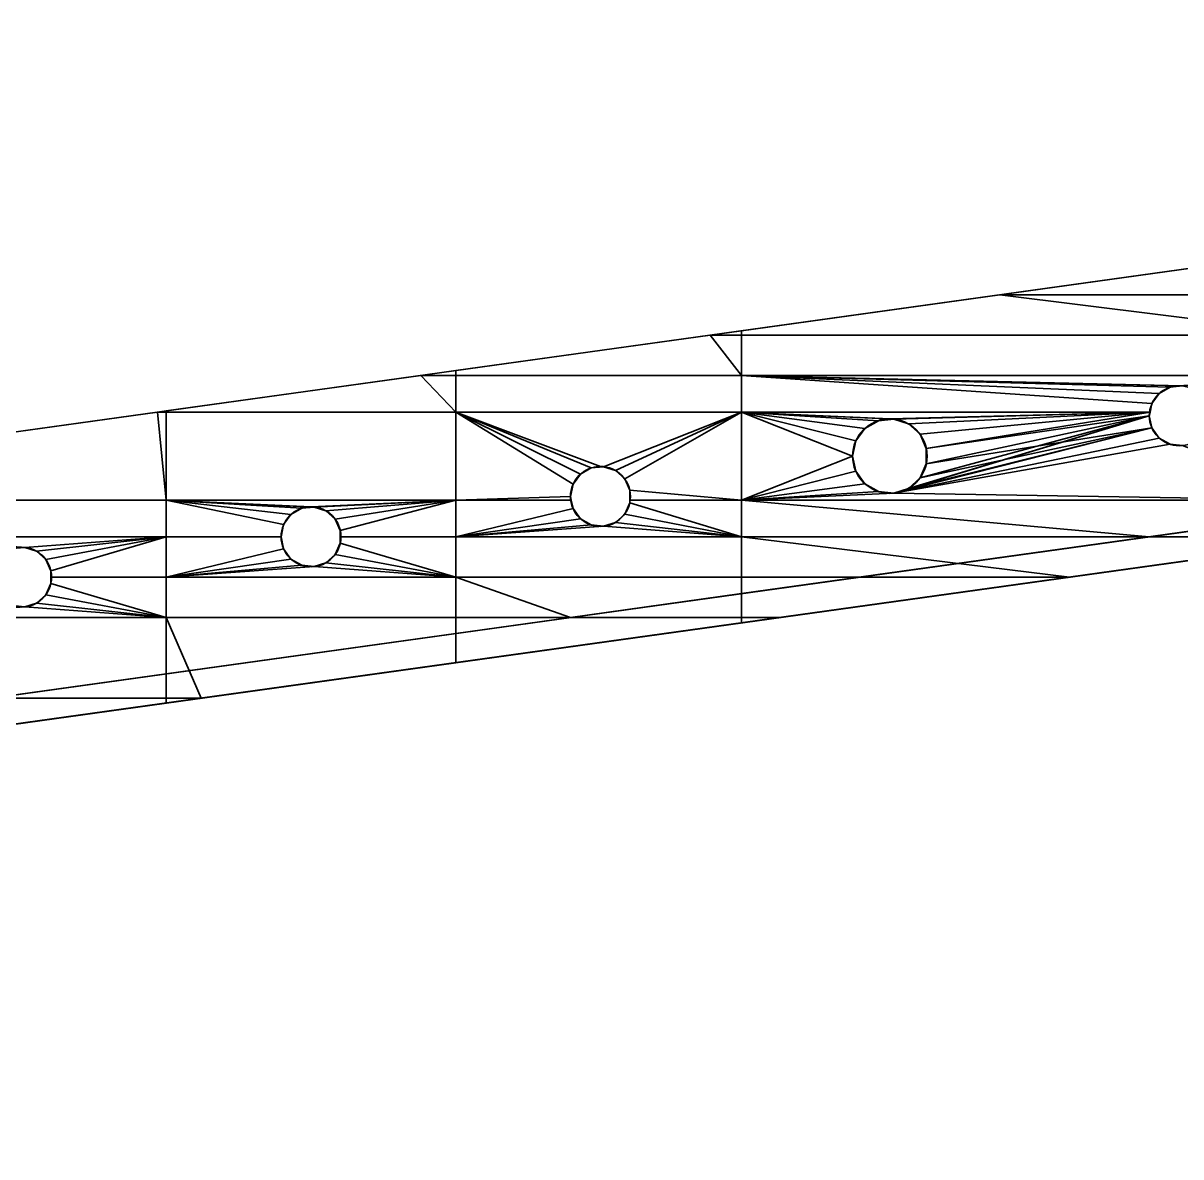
# Model space of a CAD drawing. Header units: millimetres. Extents: x 0 to 423, y 0 to 78.
# Drawn here: x 215.5 to 294.8, y 0.3 to 78 of the extents above; entities that cross this region are included whole.
import ezdxf

# ---------------------------------------------------------------- set-up
doc = ezdxf.new("R2010")
doc.units = ezdxf.units.MM
doc.layers.add('1', color=7, linetype='Continuous', true_color=0xffffff)

# ---------------------------------------------------------------- blocks, each defined once
blk = doc.blocks.new('UG_SURFACE_001')
at = {"layer": '1', "color": 252, "linetype": 'Continuous', "lineweight": 35}
for points in [[(282.372206, 59.373319, 5.5), (304.567933, 59.373319, 5.5), (304.567933, 62.13535, 5.5), (302.180558, 62.13535, 5.5)], [(282.372206, 59.373319, 5.5), (302.180558, 62.13535, 5.5), (302.180558, 62.13535, 3.5), (282.372206, 59.373319, 3.5)], [(302.180558, 62.13535, 3.5), (304.567933, 62.13535, 3.5), (304.567933, 59.373319, 3.5), (282.372206, 59.373319, 3.5)], [(245.142847, 36.182147, 5.5), (2.490418, 2.347258, 16.5), (7.490418, 3.044446, 21.500001), (418.192446, 60.311776, 21.500001)], [(418.466002, 58.349922, 21.500001), (418.192446, 60.311776, 21.500001), (7.490418, 3.044446, 21.500001), (7.490418, 1.044446, 21.500001)], [(418.192446, 60.311776, 21.500001), (252.995253, 37.277065, 5.5), (245.142847, 36.182147, 5.5)], [(418.192446, 60.311776, 21.500001), (264.701217, 38.909316, 5.5), (252.995253, 37.277065, 5.5)], [(418.192446, 60.311776, 21.500001), (272.803605, 40.039096, 5.5), (264.701217, 38.909316, 5.5)], [(418.192446, 60.311776, 21.500001), (292.611986, 42.801131, 5.5), (272.803605, 40.039096, 5.5)], [(418.192446, 60.311776, 21.500001), (304.567933, 44.468239, 5.5), (292.611986, 42.801131, 5.5)], [(108.188555, 15.085559, 3.5), (423.418105, 59.040431, 16.5), (418.466002, 58.349922, 21.500001), (7.490418, 1.044446, 21.500001)], [(423.418105, 59.040431, 16.5), (108.188555, 15.085559, 3.5), (126.292676, 17.609956, 3.5)], [(423.418105, 59.040431, 16.5), (126.292676, 17.609956, 3.5), (128.68005, 17.942846, 3.5)], [(128.68005, 17.942846, 3.5), (145.851031, 20.337127, 3.5), (423.418105, 59.040431, 16.5)], [(423.418105, 59.040431, 16.5), (145.851031, 20.337127, 3.5), (166.159406, 23.168879, 3.5)], [(423.418105, 59.040431, 16.5), (166.159406, 23.168879, 3.5), (168.296769, 23.466907, 3.5)], [(168.296769, 23.466907, 3.5), (188.105136, 26.22894, 3.5), (423.418105, 59.040431, 16.5)], [(423.418105, 59.040431, 16.5), (188.105136, 26.22894, 3.5), (205.526128, 28.658083, 3.5)], [(423.418105, 59.040431, 16.5), (205.526128, 28.658083, 3.5), (206.12058, 28.74097, 3.5)], [(206.12058, 28.74097, 3.5), (225.33448, 31.420112, 3.5), (423.418105, 59.040431, 16.5)], [(423.418105, 59.040431, 16.5), (225.33448, 31.420112, 3.5), (227.721855, 31.753004, 3.5)], [(227.721855, 31.753004, 3.5), (245.142847, 34.182146, 3.5), (423.418105, 59.040431, 16.5)], [(423.418105, 59.040431, 16.5), (245.142847, 34.182146, 3.5), (264.701217, 36.909316, 3.5)], [(282.372206, 59.373319, 5.5), (264.701217, 56.909319, 5.5), (264.701217, 56.611288, 5.5), (304.567933, 56.611288, 5.5)], [(264.701217, 56.909319, 5.5), (282.372206, 59.373319, 5.5), (282.372206, 59.373319, 3.5), (264.701217, 56.909319, 3.5)], [(304.567933, 56.611288, 3.5), (264.701217, 56.611288, 3.5), (264.701217, 56.909319, 3.5), (282.372206, 59.373319, 3.5)], [(423.418105, 59.040431, 16.5), (264.701217, 36.909316, 3.5), (267.338574, 37.277065, 3.5)], [(267.338574, 37.277065, 3.5), (287.146926, 40.039096, 3.5), (423.418105, 59.040431, 16.5)], [(304.567933, 56.611288, 5.5), (304.567933, 59.373319, 5.5), (282.372206, 59.373319, 5.5)], [(282.372206, 59.373319, 3.5), (304.567933, 59.373319, 3.5), (304.567933, 56.611288, 3.5)], [(423.418105, 59.040431, 16.5), (287.146926, 40.039096, 3.5), (304.567933, 42.468239, 3.5)], [(262.563825, 56.611288, 5.5), (245.142847, 54.182146, 5.5), (245.142847, 53.849254, 5.5), (264.701217, 53.849254, 5.5)], [(245.142847, 54.182146, 5.5), (262.563825, 56.611288, 5.5), (262.563825, 56.611288, 3.5), (245.142847, 54.182146, 3.5)], [(264.701217, 53.849254, 3.5), (245.142847, 53.849254, 3.5), (245.142847, 54.182146, 3.5), (262.563825, 56.611288, 3.5)], [(262.563825, 56.611288, 5.5), (264.701217, 56.611288, 5.5), (264.701217, 56.909319, 5.5)], [(262.563825, 56.611288, 5.5), (264.701217, 56.909319, 5.5), (264.701217, 56.909319, 3.5), (262.563825, 56.611288, 3.5)], [(264.701217, 56.909319, 3.5), (264.701217, 56.611288, 3.5), (262.563825, 56.611288, 3.5)], [(264.701217, 53.849254, 5.5), (264.701217, 56.611288, 5.5), (262.563825, 56.611288, 5.5)], [(262.563825, 56.611288, 3.5), (264.701217, 56.611288, 3.5), (264.701217, 53.849254, 3.5)], [(304.567933, 56.611288, 5.5), (264.701217, 56.611288, 5.5), (264.701217, 53.849254, 5.5), (304.567933, 53.849254, 5.5)], [(304.567933, 56.611288, 3.5), (304.567933, 53.849254, 3.5), (264.701217, 53.849254, 3.5), (264.701217, 56.611288, 3.5)], [(242.755473, 53.849254, 5.5), (245.142847, 53.849254, 5.5), (245.142847, 54.182146, 5.5)], [(242.755473, 53.849254, 5.5), (245.142847, 54.182146, 5.5), (245.142847, 54.182146, 3.5), (242.755473, 53.849254, 3.5)], [(245.142847, 54.182146, 3.5), (245.142847, 53.849254, 3.5), (242.755473, 53.849254, 3.5)], [(242.755473, 53.849254, 5.5), (225.33448, 51.420115, 5.5), (225.33448, 51.337224, 5.5), (245.142847, 51.337224, 5.5)], [(225.33448, 51.420115, 5.5), (242.755473, 53.849254, 5.5), (242.755473, 53.849254, 3.5), (225.33448, 51.420115, 3.5)], [(245.142847, 51.337224, 3.5), (225.33448, 51.337224, 3.5), (225.33448, 51.420115, 3.5), (242.755473, 53.849254, 3.5)], [(245.142847, 51.337224, 5.5), (245.142847, 53.849254, 5.5), (242.755473, 53.849254, 5.5)], [(242.755473, 53.849254, 3.5), (245.142847, 53.849254, 3.5), (245.142847, 51.337224, 3.5)], [(264.701217, 53.849254, 5.5), (245.142847, 53.849254, 5.5), (245.142847, 51.337224, 5.5), (264.701217, 51.337224, 5.5)], [(264.701217, 53.849254, 3.5), (264.701217, 51.337224, 3.5), (245.142847, 51.337224, 3.5), (245.142847, 53.849254, 3.5)], [(264.701217, 53.849254, 5.5), (294.030249, 53.036891, 5.5), (294.878036, 53.125992, 5.5)], [(294.878036, 53.125992, 5.5), (304.567933, 53.849254, 5.5), (264.701217, 53.849254, 5.5)], [(264.701217, 53.849254, 5.5), (292.790979, 51.921032, 5.5), (293.292046, 52.610669, 5.5)], [(293.292046, 52.610669, 5.5), (294.030249, 53.036891, 5.5), (264.701217, 53.849254, 5.5)], [(264.701217, 53.849254, 5.5), (264.701217, 51.337224, 5.5), (292.666882, 51.337224, 5.5), (292.790979, 51.921032, 5.5)], [(294.663757, 53.137224, 3.5), (264.701217, 53.849254, 3.5), (304.567933, 53.849254, 3.5)], [(294.663757, 53.137224, 3.5), (294.030249, 53.036891, 3.5), (264.701217, 53.849254, 3.5)], [(294.030249, 53.036891, 3.5), (293.292046, 52.610669, 3.5), (264.701217, 53.849254, 3.5)], [(293.292046, 52.610669, 3.5), (292.790979, 51.921032, 3.5), (264.701217, 53.849254, 3.5)], [(292.790979, 51.921032, 3.5), (292.666882, 51.337224, 3.5), (264.701217, 51.337224, 3.5), (264.701217, 53.849254, 3.5)], [(294.030249, 53.036891, 5.5), (294.030249, 53.036891, 3.5), (294.663757, 53.137224, 3.5)], [(294.663757, 53.137224, 3.5), (294.878036, 53.125992, 5.5), (294.030249, 53.036891, 5.5)], [(304.567933, 53.849254, 3.5), (294.878036, 53.125992, 3.5), (294.663757, 53.137224, 3.5)], [(294.663757, 53.137224, 3.5), (294.878036, 53.125992, 3.5), (294.878036, 53.125992, 5.5)], [(293.292046, 52.610669, 3.5), (293.292046, 52.610669, 5.5), (292.790979, 51.921032, 5.5), (292.790979, 51.921032, 3.5)], [(294.030249, 53.036891, 3.5), (294.030249, 53.036891, 5.5), (293.292046, 52.610669, 5.5), (293.292046, 52.610669, 3.5)], [(292.666882, 51.337224, 3.5), (292.790979, 51.921032, 3.5), (292.790979, 51.921032, 5.5), (292.666882, 51.337224, 5.5)], [(224.740028, 51.337224, 5.5), (205.526128, 48.65808, 5.5), (205.526128, 45.313161, 5.5), (225.33448, 45.313161, 5.5)], [(205.526128, 48.65808, 5.5), (224.740028, 51.337224, 5.5), (224.740028, 51.337224, 3.5), (205.526128, 48.65808, 3.5)], [(225.33448, 45.313161, 3.5), (205.526128, 45.313161, 3.5), (205.526128, 48.65808, 3.5), (224.740028, 51.337224, 3.5)], [(224.740028, 51.337224, 5.5), (225.33448, 51.337224, 5.5), (225.33448, 51.420115, 5.5)], [(224.740028, 51.337224, 5.5), (225.33448, 51.420115, 5.5), (225.33448, 51.420115, 3.5), (224.740028, 51.337224, 3.5)], [(225.33448, 51.420115, 3.5), (225.33448, 51.337224, 3.5), (224.740028, 51.337224, 3.5)], [(225.33448, 45.313161, 5.5), (225.33448, 51.337224, 5.5), (224.740028, 51.337224, 5.5)], [(224.740028, 51.337224, 3.5), (225.33448, 51.337224, 3.5), (225.33448, 45.313161, 3.5)], [(245.142847, 51.337224, 5.5), (225.33448, 51.337224, 5.5), (225.33448, 45.313161, 5.5), (245.142847, 45.313161, 5.5)], [(245.142847, 51.337224, 3.5), (245.142847, 45.313161, 3.5), (225.33448, 45.313161, 3.5), (225.33448, 51.337224, 3.5)], [(264.701217, 51.337224, 5.5), (245.142847, 51.337224, 5.5), (254.413545, 47.512826, 5.5), (255.261302, 47.601931, 5.5)], [(245.142847, 51.337224, 5.5), (253.174245, 46.396971, 5.5), (253.675312, 47.086608, 5.5)], [(245.142847, 51.337224, 5.5), (245.142847, 45.313161, 5.5), (252.997041, 45.563161, 5.5), (253.174245, 46.396971, 5.5)], [(253.675312, 47.086608, 5.5), (254.413545, 47.512826, 5.5), (245.142847, 51.337224, 5.5)], [(245.142847, 51.337224, 3.5), (264.701217, 51.337224, 3.5), (255.261302, 47.601931, 3.5), (255.047023, 47.613163, 3.5)], [(255.047023, 47.613163, 3.5), (254.413545, 47.512826, 3.5), (245.142847, 51.337224, 3.5)], [(254.413545, 47.512826, 3.5), (253.675312, 47.086608, 3.5), (245.142847, 51.337224, 3.5)], [(253.675312, 47.086608, 3.5), (253.174245, 46.396971, 3.5), (245.142847, 51.337224, 3.5)], [(253.174245, 46.396971, 3.5), (252.997041, 45.563161, 3.5), (245.142847, 45.313161, 3.5), (245.142847, 51.337224, 3.5)], [(255.261302, 47.601931, 5.5), (256.072015, 47.338512, 5.5), (264.701217, 51.337224, 5.5)], [(264.701217, 51.337224, 3.5), (256.072015, 47.338512, 3.5), (255.261302, 47.601931, 3.5)], [(264.701217, 51.337224, 5.5), (256.072015, 47.338512, 5.5), (256.705523, 46.768121, 5.5)], [(256.705523, 46.768121, 3.5), (256.072015, 47.338512, 3.5), (264.701217, 51.337224, 3.5)], [(256.705523, 46.768121, 5.5), (257.052243, 45.989379, 5.5), (264.701217, 45.313161, 5.5), (264.701217, 51.337224, 5.5)], [(264.701217, 51.337224, 3.5), (264.701217, 45.313161, 3.5), (257.052243, 45.989379, 3.5), (256.705523, 46.768121, 3.5)], [(264.701217, 51.337224, 5.5), (274.067402, 50.750386, 5.5), (275.121927, 50.861225, 5.5)], [(264.701217, 51.337224, 5.5), (264.701217, 45.313161, 5.5), (272.305399, 48.325192, 5.5), (272.525847, 49.362373, 5.5)], [(275.121927, 50.861225, 5.5), (292.666882, 51.337224, 5.5), (264.701217, 51.337224, 5.5)], [(272.525847, 49.362373, 5.5), (273.149103, 50.22021, 5.5), (264.701217, 51.337224, 5.5)], [(273.149103, 50.22021, 5.5), (274.067402, 50.750386, 5.5), (264.701217, 51.337224, 5.5)], [(264.701217, 45.313161, 3.5), (264.701217, 51.337224, 3.5), (272.305399, 48.325192, 3.5), (272.525847, 47.288015, 3.5)], [(264.701217, 51.337224, 3.5), (273.149103, 50.22021, 3.5), (272.525847, 49.362373, 3.5)], [(264.701217, 51.337224, 3.5), (274.855375, 50.875191, 3.5), (274.067402, 50.750386, 3.5)], [(274.067402, 50.750386, 3.5), (273.149103, 50.22021, 3.5), (264.701217, 51.337224, 3.5)], [(272.525847, 49.362373, 3.5), (272.305399, 48.325192, 3.5), (264.701217, 51.337224, 3.5)], [(274.855375, 50.875191, 3.5), (264.701217, 51.337224, 3.5), (292.666882, 51.337224, 3.5)], [(274.067402, 50.750386, 3.5), (274.067402, 50.750386, 5.5), (273.149103, 50.22021, 5.5), (273.149103, 50.22021, 3.5)], [(274.067402, 50.750386, 5.5), (274.067402, 50.750386, 3.5), (274.855375, 50.875191, 3.5)], [(274.855375, 50.875191, 3.5), (275.121927, 50.861225, 5.5), (274.067402, 50.750386, 5.5)], [(292.666882, 51.337224, 3.5), (275.121927, 50.861225, 3.5), (274.855375, 50.875191, 3.5)], [(274.855375, 50.875191, 3.5), (275.121927, 50.861225, 3.5), (275.121927, 50.861225, 5.5)], [(292.666882, 51.337224, 5.5), (275.121927, 50.861225, 5.5), (276.130378, 50.533555, 5.5)], [(292.666882, 51.337224, 3.5), (276.130378, 50.533555, 3.5), (275.121927, 50.861225, 3.5)], [(275.121927, 45.78916, 3.5), (292.613745, 51.087223, 3.5), (292.790979, 50.253414, 3.5)], [(292.613745, 51.087223, 3.5), (275.121927, 45.78916, 3.5), (276.130378, 46.116829, 3.5)], [(276.130378, 50.533555, 3.5), (276.130378, 50.533555, 5.5), (275.121927, 50.861225, 5.5), (275.121927, 50.861225, 3.5)], [(292.666882, 51.337224, 5.5), (276.130378, 50.533555, 5.5), (276.918381, 49.824044, 5.5)], [(276.918381, 49.824044, 3.5), (276.130378, 50.533555, 3.5), (292.666882, 51.337224, 3.5)], [(276.130378, 46.116829, 3.5), (276.918381, 46.82634, 3.5), (292.613745, 51.087223, 3.5)], [(276.918381, 49.824044, 5.5), (277.349651, 48.855368, 5.5), (292.666882, 51.337224, 5.5)], [(292.666882, 51.337224, 3.5), (277.349651, 48.855368, 3.5), (276.918381, 49.824044, 3.5)], [(276.918381, 46.82634, 3.5), (277.349651, 47.795016, 3.5), (292.613745, 51.087223, 3.5)], [(292.613745, 51.087223, 5.5), (292.666882, 51.337224, 5.5), (277.349651, 48.855368, 5.5)], [(292.666882, 51.337224, 3.5), (292.613745, 51.087223, 3.5), (277.349651, 47.795016, 3.5), (277.349651, 48.855368, 3.5)], [(292.790979, 50.253414, 5.5), (292.613745, 51.087223, 5.5), (277.349651, 48.855368, 5.5), (277.349651, 47.795016, 5.5)], [(292.666882, 51.337224, 5.5), (292.613745, 51.087223, 5.5), (292.613745, 51.087223, 3.5), (292.666882, 51.337224, 3.5)], [(292.613745, 51.087223, 3.5), (292.613745, 51.087223, 5.5), (292.790979, 50.253414, 5.5), (292.790979, 50.253414, 3.5)], [(273.149103, 50.22021, 3.5), (273.149103, 50.22021, 5.5), (272.525847, 49.362373, 5.5), (272.525847, 49.362373, 3.5)], [(293.292046, 49.563777, 5.5), (292.790979, 50.253414, 5.5), (275.121927, 45.78916, 5.5)], [(276.130378, 46.116829, 5.5), (275.121927, 45.78916, 5.5), (292.790979, 50.253414, 5.5)], [(275.121927, 45.78916, 3.5), (292.790979, 50.253414, 3.5), (293.292046, 49.563777, 3.5)], [(276.918381, 49.824044, 3.5), (276.918381, 49.824044, 5.5), (276.130378, 50.533555, 5.5), (276.130378, 50.533555, 3.5)], [(276.918381, 46.82634, 5.5), (276.130378, 46.116829, 5.5), (292.790979, 50.253414, 5.5)], [(292.790979, 50.253414, 5.5), (277.349651, 47.795016, 5.5), (276.918381, 46.82634, 5.5)], [(292.790979, 50.253414, 3.5), (292.790979, 50.253414, 5.5), (293.292046, 49.563777, 5.5), (293.292046, 49.563777, 3.5)], [(272.525847, 49.362373, 3.5), (272.525847, 49.362373, 5.5), (272.305399, 48.325192, 5.5), (272.305399, 48.325192, 3.5)], [(275.121927, 45.78916, 5.5), (294.030249, 49.137559, 5.5), (293.292046, 49.563777, 5.5)], [(293.292046, 49.563777, 3.5), (294.030249, 49.137559, 3.5), (275.121927, 45.78916, 3.5)], [(304.567933, 45.313161, 5.5), (294.878036, 49.048454, 5.5), (294.030249, 49.137559, 5.5), (275.121927, 45.78916, 5.5)], [(275.121927, 45.78916, 3.5), (294.030249, 49.137559, 3.5), (294.878036, 49.048454, 3.5), (304.567933, 45.313161, 3.5)], [(277.349651, 48.855368, 3.5), (277.349651, 48.855368, 5.5), (276.918381, 49.824044, 5.5), (276.918381, 49.824044, 3.5)], [(293.292046, 49.563777, 3.5), (293.292046, 49.563777, 5.5), (294.030249, 49.137559, 5.5), (294.030249, 49.137559, 3.5)], [(294.030249, 49.137559, 3.5), (294.030249, 49.137559, 5.5), (294.878036, 49.048454, 5.5), (294.878036, 49.048454, 3.5)], [(277.349651, 47.795016, 3.5), (277.349651, 47.795016, 5.5), (277.349651, 48.855368, 5.5), (277.349651, 48.855368, 3.5)], [(254.413545, 47.512826, 5.5), (254.413545, 47.512826, 3.5), (255.047023, 47.613163, 3.5)], [(255.047023, 47.613163, 3.5), (255.261302, 47.601931, 5.5), (254.413545, 47.512826, 5.5)], [(255.047023, 47.613163, 3.5), (255.261302, 47.601931, 3.5), (255.261302, 47.601931, 5.5)], [(256.072015, 47.338512, 3.5), (256.072015, 47.338512, 5.5), (255.261302, 47.601931, 5.5), (255.261302, 47.601931, 3.5)], [(272.525847, 47.288015, 5.5), (272.305399, 48.325192, 5.5), (264.701217, 45.313161, 5.5)], [(272.305399, 48.325192, 3.5), (272.305399, 48.325192, 5.5), (272.525847, 47.288015, 5.5), (272.525847, 47.288015, 3.5)], [(276.918381, 46.82634, 3.5), (276.918381, 46.82634, 5.5), (277.349651, 47.795016, 5.5), (277.349651, 47.795016, 3.5)], [(253.675312, 47.086608, 3.5), (253.675312, 47.086608, 5.5), (253.174245, 46.396971, 5.5), (253.174245, 46.396971, 3.5)], [(254.413545, 47.512826, 3.5), (254.413545, 47.512826, 5.5), (253.675312, 47.086608, 5.5), (253.675312, 47.086608, 3.5)], [(256.705523, 46.768121, 3.5), (256.705523, 46.768121, 5.5), (256.072015, 47.338512, 5.5), (256.072015, 47.338512, 3.5)], [(257.052243, 45.989379, 3.5), (257.052243, 45.989379, 5.5), (256.705523, 46.768121, 5.5), (256.705523, 46.768121, 3.5)], [(264.701217, 45.313161, 5.5), (273.149103, 46.430174, 5.5), (272.525847, 47.288015, 5.5)], [(272.525847, 47.288015, 3.5), (273.149103, 46.430174, 3.5), (264.701217, 45.313161, 3.5)], [(272.525847, 47.288015, 3.5), (272.525847, 47.288015, 5.5), (273.149103, 46.430174, 5.5), (273.149103, 46.430174, 3.5)], [(276.130378, 46.116829, 3.5), (276.130378, 46.116829, 5.5), (276.918381, 46.82634, 5.5), (276.918381, 46.82634, 3.5)], [(253.174245, 46.396971, 3.5), (253.174245, 46.396971, 5.5), (252.997041, 45.563161, 5.5), (252.997041, 45.563161, 3.5)], [(257.052243, 45.989379, 5.5), (257.052243, 45.313161, 5.5), (264.701217, 45.313161, 5.5)], [(257.052243, 45.313161, 5.5), (257.052243, 45.989379, 5.5), (257.052243, 45.989379, 3.5), (257.052243, 45.313161, 3.5)], [(264.701217, 45.313161, 3.5), (257.052243, 45.313161, 3.5), (257.052243, 45.989379, 3.5)], [(264.701217, 45.313161, 5.5), (274.067402, 45.899998, 5.5), (273.149103, 46.430174, 5.5)], [(273.149103, 46.430174, 3.5), (274.067402, 45.899998, 3.5), (264.701217, 45.313161, 3.5)], [(273.149103, 46.430174, 3.5), (273.149103, 46.430174, 5.5), (274.067402, 45.899998, 5.5), (274.067402, 45.899998, 3.5)], [(275.121927, 45.78916, 3.5), (275.121927, 45.78916, 5.5), (276.130378, 46.116829, 5.5), (276.130378, 46.116829, 3.5)], [(225.33448, 45.313161, 5.5), (205.526128, 45.313161, 5.5), (205.526128, 42.801131, 5.5), (225.33448, 42.801131, 5.5)], [(225.33448, 45.313161, 3.5), (225.33448, 42.801131, 3.5), (205.526128, 42.801131, 3.5), (205.526128, 45.313161, 3.5)], [(225.33448, 45.313161, 5.5), (234.605178, 44.750795, 5.5), (235.45295, 44.8399, 5.5)], [(235.45295, 44.8399, 5.5), (245.142847, 45.313161, 5.5), (225.33448, 45.313161, 5.5)], [(225.33448, 45.313161, 5.5), (233.365893, 43.63494, 5.5), (233.866945, 44.324577, 5.5)], [(233.866945, 44.324577, 5.5), (234.605178, 44.750795, 5.5), (225.33448, 45.313161, 5.5)], [(225.33448, 45.313161, 5.5), (225.33448, 42.801131, 5.5), (233.188659, 42.801131, 5.5), (233.365893, 43.63494, 5.5)], [(235.238671, 44.851128, 3.5), (225.33448, 45.313161, 3.5), (245.142847, 45.313161, 3.5)], [(235.238671, 44.851128, 3.5), (234.605178, 44.750795, 3.5), (225.33448, 45.313161, 3.5)], [(234.605178, 44.750795, 3.5), (233.866945, 44.324577, 3.5), (225.33448, 45.313161, 3.5)], [(233.866945, 44.324577, 3.5), (233.365893, 43.63494, 3.5), (225.33448, 45.313161, 3.5)], [(233.365893, 43.63494, 3.5), (233.188659, 42.801131, 3.5), (225.33448, 42.801131, 3.5), (225.33448, 45.313161, 3.5)], [(245.142847, 45.313161, 3.5), (235.45295, 44.8399, 3.5), (235.238671, 44.851128, 3.5)], [(235.45295, 44.8399, 5.5), (236.263663, 44.576481, 5.5), (245.142847, 45.313161, 5.5)], [(245.142847, 45.313161, 3.5), (236.263663, 44.576481, 3.5), (235.45295, 44.8399, 3.5)], [(245.142847, 45.313161, 5.5), (236.263663, 44.576481, 5.5), (236.897156, 44.006091, 5.5)], [(236.897156, 44.006091, 3.5), (236.263663, 44.576481, 3.5), (245.142847, 45.313161, 3.5)], [(236.897156, 44.006091, 5.5), (237.243861, 43.227348, 5.5), (245.142847, 45.313161, 5.5)], [(245.142847, 45.313161, 3.5), (237.243861, 43.227348, 3.5), (236.897156, 44.006091, 3.5)], [(237.243861, 43.227348, 5.5), (237.243861, 42.801131, 5.5), (245.142847, 42.801131, 5.5), (245.142847, 45.313161, 5.5)], [(245.142847, 45.313161, 3.5), (245.142847, 42.801131, 3.5), (237.243861, 42.801131, 3.5), (237.243861, 43.227348, 3.5)], [(245.142847, 45.313161, 5.5), (253.050178, 45.313161, 5.5), (252.997041, 45.563161, 5.5)], [(252.997041, 45.563161, 3.5), (253.050178, 45.313161, 3.5), (245.142847, 45.313161, 3.5)], [(253.174245, 44.729352, 5.5), (253.050178, 45.313161, 5.5), (245.142847, 45.313161, 5.5), (245.142847, 42.801131, 5.5)], [(245.142847, 42.801131, 3.5), (245.142847, 45.313161, 3.5), (253.050178, 45.313161, 3.5), (253.174245, 44.729352, 3.5)], [(253.050178, 45.313161, 3.5), (252.997041, 45.563161, 3.5), (252.997041, 45.563161, 5.5), (253.050178, 45.313161, 5.5)], [(253.050178, 45.313161, 5.5), (253.174245, 44.729352, 5.5), (253.174245, 44.729352, 3.5), (253.050178, 45.313161, 3.5)], [(264.701217, 42.801131, 5.5), (264.701217, 45.313161, 5.5), (257.052243, 45.313161, 5.5), (257.052243, 45.136943, 5.5)], [(257.052243, 45.313161, 3.5), (257.052243, 45.136943, 3.5), (257.052243, 45.136943, 5.5), (257.052243, 45.313161, 5.5)], [(257.052243, 45.136943, 3.5), (257.052243, 45.313161, 3.5), (264.701217, 45.313161, 3.5), (264.701217, 42.801131, 3.5)], [(275.121927, 45.78916, 5.5), (274.067402, 45.899998, 5.5), (264.701217, 45.313161, 5.5)], [(264.701217, 45.313161, 3.5), (274.067402, 45.899998, 3.5), (275.121927, 45.78916, 3.5)], [(264.701217, 45.313161, 5.5), (304.567933, 45.313161, 5.5), (275.121927, 45.78916, 5.5)], [(275.121927, 45.78916, 3.5), (304.567933, 45.313161, 3.5), (264.701217, 45.313161, 3.5)], [(264.701217, 45.313161, 5.5), (264.701217, 42.801131, 5.5), (292.611986, 42.801131, 5.5)], [(292.611986, 42.801131, 5.5), (304.567933, 44.468239, 5.5), (304.567933, 45.313161, 5.5), (264.701217, 45.313161, 5.5)], [(304.567933, 45.313161, 3.5), (304.567933, 42.801131, 3.5), (264.701217, 42.801131, 3.5), (264.701217, 45.313161, 3.5)], [(274.067402, 45.899998, 3.5), (274.067402, 45.899998, 5.5), (275.121927, 45.78916, 5.5), (275.121927, 45.78916, 3.5)], [(234.605178, 44.750795, 3.5), (234.605178, 44.750795, 5.5), (233.866945, 44.324577, 5.5), (233.866945, 44.324577, 3.5)], [(234.605178, 44.750795, 5.5), (234.605178, 44.750795, 3.5), (235.238671, 44.851128, 3.5)], [(235.238671, 44.851128, 3.5), (235.45295, 44.8399, 5.5), (234.605178, 44.750795, 5.5)], [(235.238671, 44.851128, 3.5), (235.45295, 44.8399, 3.5), (235.45295, 44.8399, 5.5)], [(236.263663, 44.576481, 3.5), (236.263663, 44.576481, 5.5), (235.45295, 44.8399, 5.5), (235.45295, 44.8399, 3.5)], [(236.897156, 44.006091, 3.5), (236.897156, 44.006091, 5.5), (236.263663, 44.576481, 5.5), (236.263663, 44.576481, 3.5)], [(253.675312, 44.039715, 5.5), (253.174245, 44.729352, 5.5), (245.142847, 42.801131, 5.5)], [(245.142847, 42.801131, 3.5), (253.174245, 44.729352, 3.5), (253.675312, 44.039715, 3.5)], [(253.174245, 44.729352, 3.5), (253.174245, 44.729352, 5.5), (253.675312, 44.039715, 5.5), (253.675312, 44.039715, 3.5)], [(264.701217, 42.801131, 5.5), (257.052243, 45.136943, 5.5), (256.705523, 44.358201, 5.5)], [(256.705523, 44.358201, 3.5), (256.705523, 44.358201, 5.5), (257.052243, 45.136943, 5.5), (257.052243, 45.136943, 3.5)], [(256.705523, 44.358201, 3.5), (257.052243, 45.136943, 3.5), (264.701217, 42.801131, 3.5)], [(233.365893, 43.63494, 3.5), (233.365893, 43.63494, 5.5), (233.188659, 42.801131, 5.5), (233.188659, 42.801131, 3.5)], [(233.866945, 44.324577, 3.5), (233.866945, 44.324577, 5.5), (233.365893, 43.63494, 5.5), (233.365893, 43.63494, 3.5)], [(237.243861, 43.227348, 3.5), (237.243861, 43.227348, 5.5), (236.897156, 44.006091, 5.5), (236.897156, 44.006091, 3.5)], [(245.142847, 42.801131, 5.5), (254.413545, 43.613493, 5.5), (253.675312, 44.039715, 5.5)], [(253.675312, 44.039715, 3.5), (254.413545, 43.613493, 3.5), (245.142847, 42.801131, 3.5)], [(255.261302, 43.524392, 5.5), (254.413545, 43.613493, 5.5), (245.142847, 42.801131, 5.5)], [(245.142847, 42.801131, 3.5), (254.413545, 43.613493, 3.5), (255.261302, 43.524392, 3.5)], [(253.675312, 44.039715, 3.5), (253.675312, 44.039715, 5.5), (254.413545, 43.613493, 5.5), (254.413545, 43.613493, 3.5)], [(254.413545, 43.613493, 3.5), (254.413545, 43.613493, 5.5), (255.261302, 43.524392, 5.5), (255.261302, 43.524392, 3.5)], [(264.701217, 42.801131, 5.5), (256.072015, 43.787807, 5.5), (255.261302, 43.524392, 5.5)], [(255.261302, 43.524392, 3.5), (255.261302, 43.524392, 5.5), (256.072015, 43.787807, 5.5), (256.072015, 43.787807, 3.5)], [(255.261302, 43.524392, 3.5), (256.072015, 43.787807, 3.5), (264.701217, 42.801131, 3.5)], [(256.705523, 44.358201, 5.5), (256.072015, 43.787807, 5.5), (264.701217, 42.801131, 5.5)], [(256.072015, 43.787807, 3.5), (256.072015, 43.787807, 5.5), (256.705523, 44.358201, 5.5), (256.705523, 44.358201, 3.5)], [(264.701217, 42.801131, 3.5), (256.072015, 43.787807, 3.5), (256.705523, 44.358201, 3.5)], [(205.526128, 42.801131, 5.5), (214.796811, 41.988764, 5.5), (215.644583, 42.077869, 5.5)], [(215.644583, 42.077869, 5.5), (225.33448, 42.801131, 5.5), (205.526128, 42.801131, 5.5)], [(205.526128, 42.801131, 3.5), (225.33448, 42.801131, 3.5), (215.644583, 42.077869, 3.5), (215.430304, 42.089097, 3.5)], [(215.644583, 42.077869, 5.5), (216.455311, 41.81445, 5.5), (225.33448, 42.801131, 5.5)], [(225.33448, 42.801131, 3.5), (216.455311, 41.81445, 3.5), (215.644583, 42.077869, 3.5)], [(225.33448, 42.801131, 5.5), (216.455311, 41.81445, 5.5), (217.088789, 41.244056, 5.5)], [(217.088789, 41.244056, 3.5), (216.455311, 41.81445, 3.5), (225.33448, 42.801131, 3.5)], [(217.088789, 41.244056, 5.5), (217.435509, 40.465318, 5.5), (225.33448, 42.801131, 5.5)], [(225.33448, 42.801131, 3.5), (217.435509, 40.465318, 3.5), (217.088789, 41.244056, 3.5)], [(217.435509, 40.465318, 5.5), (217.435509, 40.039096, 5.5), (225.33448, 40.039096, 5.5), (225.33448, 42.801131, 5.5)], [(225.33448, 42.801131, 3.5), (225.33448, 40.039096, 3.5), (217.435509, 40.039096, 3.5), (217.435509, 40.465318, 3.5)], [(233.365893, 41.967317, 5.5), (233.188659, 42.801131, 5.5), (225.33448, 42.801131, 5.5), (225.33448, 40.039096, 5.5)], [(225.33448, 40.039096, 3.5), (225.33448, 42.801131, 3.5), (233.188659, 42.801131, 3.5), (233.365893, 41.967317, 3.5)], [(233.188659, 42.801131, 3.5), (233.188659, 42.801131, 5.5), (233.365893, 41.967317, 5.5), (233.365893, 41.967317, 3.5)], [(237.243861, 42.801131, 5.5), (237.243861, 43.227348, 5.5), (237.243861, 43.227348, 3.5), (237.243861, 42.801131, 3.5)], [(245.142847, 40.039096, 5.5), (245.142847, 42.801131, 5.5), (237.243861, 42.801131, 5.5), (237.243861, 42.374909, 5.5)], [(237.243861, 42.801131, 3.5), (237.243861, 42.374909, 3.5), (237.243861, 42.374909, 5.5), (237.243861, 42.801131, 5.5)], [(237.243861, 42.374909, 3.5), (237.243861, 42.801131, 3.5), (245.142847, 42.801131, 3.5), (245.142847, 40.039096, 3.5)], [(245.142847, 42.801131, 5.5), (264.701217, 42.801131, 5.5), (255.261302, 43.524392, 5.5)], [(255.261302, 43.524392, 3.5), (264.701217, 42.801131, 3.5), (245.142847, 42.801131, 3.5)], [(264.701217, 42.801131, 5.5), (245.142847, 42.801131, 5.5), (245.142847, 40.039096, 5.5), (264.701217, 40.039096, 5.5)], [(264.701217, 42.801131, 3.5), (264.701217, 40.039096, 3.5), (245.142847, 40.039096, 3.5), (245.142847, 42.801131, 3.5)], [(292.611986, 42.801131, 5.5), (264.701217, 42.801131, 5.5), (264.701217, 40.039096, 5.5), (272.803605, 40.039096, 5.5)], [(264.701217, 42.801131, 3.5), (304.567933, 42.801131, 3.5), (304.567933, 42.468239, 3.5), (287.146926, 40.039096, 3.5)], [(287.146926, 40.039096, 3.5), (264.701217, 40.039096, 3.5), (264.701217, 42.801131, 3.5)], [(215.430304, 42.089097, 3.5), (215.644583, 42.077869, 5.5), (214.796811, 41.988764, 5.5)], [(215.430304, 42.089097, 3.5), (215.644583, 42.077869, 3.5), (215.644583, 42.077869, 5.5)], [(216.455311, 41.81445, 3.5), (216.455311, 41.81445, 5.5), (215.644583, 42.077869, 5.5), (215.644583, 42.077869, 3.5)], [(245.142847, 40.039096, 5.5), (237.243861, 42.374909, 5.5), (236.897156, 41.596171, 5.5)], [(236.897156, 41.596171, 3.5), (236.897156, 41.596171, 5.5), (237.243861, 42.374909, 5.5), (237.243861, 42.374909, 3.5)], [(236.897156, 41.596171, 3.5), (237.243861, 42.374909, 3.5), (245.142847, 40.039096, 3.5)], [(217.088789, 41.244056, 3.5), (217.088789, 41.244056, 5.5), (216.455311, 41.81445, 5.5), (216.455311, 41.81445, 3.5)], [(217.435509, 40.465318, 3.5), (217.435509, 40.465318, 5.5), (217.088789, 41.244056, 5.5), (217.088789, 41.244056, 3.5)], [(233.866945, 41.277681, 5.5), (233.365893, 41.967317, 5.5), (225.33448, 40.039096, 5.5)], [(225.33448, 40.039096, 3.5), (233.365893, 41.967317, 3.5), (233.866945, 41.277681, 3.5)], [(225.33448, 40.039096, 5.5), (234.605178, 40.851463, 5.5), (233.866945, 41.277681, 5.5)], [(233.866945, 41.277681, 3.5), (234.605178, 40.851463, 3.5), (225.33448, 40.039096, 3.5)], [(233.365893, 41.967317, 3.5), (233.365893, 41.967317, 5.5), (233.866945, 41.277681, 5.5), (233.866945, 41.277681, 3.5)], [(233.866945, 41.277681, 3.5), (233.866945, 41.277681, 5.5), (234.605178, 40.851463, 5.5), (234.605178, 40.851463, 3.5)], [(236.897156, 41.596171, 5.5), (236.263663, 41.025776, 5.5), (245.142847, 40.039096, 5.5)], [(236.263663, 41.025776, 3.5), (236.263663, 41.025776, 5.5), (236.897156, 41.596171, 5.5), (236.897156, 41.596171, 3.5)], [(245.142847, 40.039096, 3.5), (236.263663, 41.025776, 3.5), (236.897156, 41.596171, 3.5)], [(217.435509, 40.039096, 5.5), (217.435509, 40.465318, 5.5), (217.435509, 40.465318, 3.5), (217.435509, 40.039096, 3.5)], [(235.45295, 40.762361, 5.5), (234.605178, 40.851463, 5.5), (225.33448, 40.039096, 5.5)], [(225.33448, 40.039096, 3.5), (234.605178, 40.851463, 3.5), (235.45295, 40.762361, 3.5)], [(225.33448, 40.039096, 5.5), (245.142847, 40.039096, 5.5), (235.45295, 40.762361, 5.5)], [(235.45295, 40.762361, 3.5), (245.142847, 40.039096, 3.5), (225.33448, 40.039096, 3.5)], [(234.605178, 40.851463, 3.5), (234.605178, 40.851463, 5.5), (235.45295, 40.762361, 5.5), (235.45295, 40.762361, 3.5)], [(245.142847, 40.039096, 5.5), (236.263663, 41.025776, 5.5), (235.45295, 40.762361, 5.5)], [(235.45295, 40.762361, 3.5), (235.45295, 40.762361, 5.5), (236.263663, 41.025776, 5.5), (236.263663, 41.025776, 3.5)], [(235.45295, 40.762361, 3.5), (236.263663, 41.025776, 3.5), (245.142847, 40.039096, 3.5)], [(225.33448, 37.277065, 5.5), (225.33448, 40.039096, 5.5), (217.435509, 40.039096, 5.5), (217.435509, 39.612878, 5.5)], [(217.435509, 40.039096, 3.5), (217.435509, 39.612878, 3.5), (217.435509, 39.612878, 5.5), (217.435509, 40.039096, 5.5)], [(217.435509, 39.612878, 3.5), (217.435509, 40.039096, 3.5), (225.33448, 40.039096, 3.5), (225.33448, 37.277065, 3.5)], [(245.142847, 40.039096, 5.5), (225.33448, 40.039096, 5.5), (225.33448, 37.277065, 5.5), (245.142847, 37.277065, 5.5)], [(245.142847, 40.039096, 3.5), (245.142847, 37.277065, 3.5), (225.33448, 37.277065, 3.5), (225.33448, 40.039096, 3.5)], [(245.142847, 40.039096, 5.5), (245.142847, 37.277065, 5.5), (252.995253, 37.277065, 5.5)], [(252.995253, 37.277065, 5.5), (264.701217, 38.909316, 5.5), (264.701217, 40.039096, 5.5), (245.142847, 40.039096, 5.5)], [(264.701217, 40.039096, 3.5), (264.701217, 37.277065, 3.5), (245.142847, 37.277065, 3.5), (245.142847, 40.039096, 3.5)], [(272.803605, 40.039096, 5.5), (264.701217, 40.039096, 5.5), (264.701217, 38.909316, 5.5)], [(267.338574, 37.277065, 3.5), (264.701217, 37.277065, 3.5), (264.701217, 40.039096, 3.5), (287.146926, 40.039096, 3.5)], [(217.088789, 38.83414, 5.5), (216.455311, 38.263746, 5.5), (225.33448, 37.277065, 5.5)], [(216.455311, 38.263746, 3.5), (216.455311, 38.263746, 5.5), (217.088789, 38.83414, 5.5), (217.088789, 38.83414, 3.5)], [(225.33448, 37.277065, 3.5), (216.455311, 38.263746, 3.5), (217.088789, 38.83414, 3.5)], [(225.33448, 37.277065, 5.5), (217.435509, 39.612878, 5.5), (217.088789, 38.83414, 5.5)], [(217.088789, 38.83414, 3.5), (217.088789, 38.83414, 5.5), (217.435509, 39.612878, 5.5), (217.435509, 39.612878, 3.5)], [(217.088789, 38.83414, 3.5), (217.435509, 39.612878, 3.5), (225.33448, 37.277065, 3.5)], [(215.644583, 38.000327, 5.5), (214.796811, 38.089432, 5.5), (205.526128, 37.277065, 5.5)], [(205.526128, 37.277065, 3.5), (214.796811, 38.089432, 3.5), (215.644583, 38.000327, 3.5)], [(214.796811, 38.089432, 3.5), (214.796811, 38.089432, 5.5), (215.644583, 38.000327, 5.5), (215.644583, 38.000327, 3.5)], [(225.33448, 37.277065, 5.5), (216.455311, 38.263746, 5.5), (215.644583, 38.000327, 5.5)], [(215.644583, 38.000327, 3.5), (215.644583, 38.000327, 5.5), (216.455311, 38.263746, 5.5), (216.455311, 38.263746, 3.5)], [(215.644583, 38.000327, 3.5), (216.455311, 38.263746, 3.5), (225.33448, 37.277065, 3.5)], [(205.526128, 37.277065, 5.5), (225.33448, 37.277065, 5.5), (215.644583, 38.000327, 5.5)], [(215.644583, 38.000327, 3.5), (225.33448, 37.277065, 3.5), (205.526128, 37.277065, 3.5)], [(213.378534, 31.753004, 5.5), (225.33448, 33.420112, 5.5), (225.33448, 37.277065, 5.5), (205.526128, 37.277065, 5.5)], [(225.33448, 37.277065, 3.5), (225.33448, 31.753004, 3.5), (205.526128, 31.753004, 3.5), (205.526128, 37.277065, 3.5)], [(245.142847, 36.182147, 5.5), (245.142847, 37.277065, 5.5), (225.33448, 37.277065, 5.5), (225.33448, 33.420112, 5.5)], [(225.33448, 37.277065, 3.5), (245.142847, 37.277065, 3.5), (245.142847, 34.182146, 3.5), (227.721855, 31.753004, 3.5)], [(227.721855, 31.753004, 3.5), (225.33448, 31.753004, 3.5), (225.33448, 37.277065, 3.5)], [(252.995253, 37.277065, 5.5), (245.142847, 37.277065, 5.5), (245.142847, 36.182147, 5.5)], [(245.142847, 34.182146, 3.5), (245.142847, 37.277065, 3.5), (264.701217, 37.277065, 3.5), (264.701217, 36.909316, 3.5)], [(264.701217, 36.909316, 3.5), (264.701217, 37.277065, 3.5), (267.338574, 37.277065, 3.5)], [(2.490418, 2.347258, 16.5), (245.142847, 36.182147, 5.5), (225.33448, 33.420112, 5.5)], [(225.33448, 33.420112, 5.5), (213.378534, 31.753004, 5.5), (2.490418, 2.347258, 16.5)], [(205.526128, 31.753004, 3.5), (225.33448, 31.753004, 3.5), (225.33448, 31.420112, 3.5), (206.12058, 28.74097, 3.5)], [(225.33448, 31.420112, 3.5), (225.33448, 31.753004, 3.5), (227.721855, 31.753004, 3.5)]]:
    blk.add_3dface(points, dxfattribs=at)

msp = doc.modelspace()

# ---------------------------------------------------------------- linework, layer by layer
at = {"layer": '1', "color": 252, "linetype": 'Continuous', "lineweight": 35}
for p, q in [((415.730442, 77.968481, 3.5), (7.442508, 21.037766, 3.5)), ((415.730442, 77.968481, 5.5), (7.442508, 21.037766, 5.5)), ((423.144541, 61.002285, 5.5), (2.490418, 2.347258, 5.5)), ((418.192451, 60.311777, 21.5), (7.490418, 3.044446, 21.5)), ((423.418098, 59.040429, 3.5), (2.490418, 0.347258, 3.5)), ((418.466008, 58.349921, 21.5), (7.490418, 1.044446, 21.5))]:
    msp.add_line(p, q, dxfattribs=at)
at = {"layer": '1', "color": 252, "linetype": 'Continuous', "lineweight": 35, "extrusion": (-3.29569e-16, 2.32707e-15, -1)}
for centre, radius in [((-294.663749, 51.087224, -3.5), 2.05), ((-274.855387, 48.325192, -3.5), 2.55), ((-255.047026, 45.563161, -3.5), 2.05), ((-235.238665, 42.801129, -3.5), 2.05), ((-215.430303, 40.039098, -3.5), 2.05)]:
    msp.add_circle(centre, radius, dxfattribs=at)
at = {"layer": '1', "color": 252, "linetype": 'Continuous', "lineweight": 35, "extrusion": (0, 0, -1)}
for centre, radius in [((-294.663749, 51.087224, -5.5), 2.05), ((-274.855387, 48.325192, -5.5), 2.55), ((-255.047026, 45.563161, -5.5), 2.05), ((-235.238665, 42.801129, -5.5), 2.05), ((-215.430303, 40.039098, -5.5), 2.05)]:
    msp.add_circle(centre, radius, dxfattribs=at)

# ---------------------------------------------------------------- block references
at = {"layer": '1', "color": 252, "linetype": 'Continuous', "lineweight": 35}
msp.add_blockref('UG_SURFACE_001', (0, 0), dxfattribs=at)

doc.saveas('drawing.dxf')
